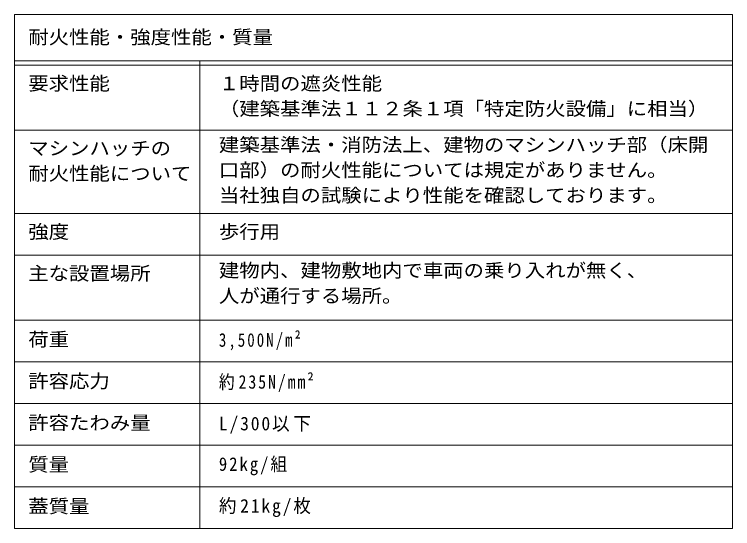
# Model space of a CAD drawing. Units: millimetres on the paper, enlarged 10 times. Extents: x -2342 to 2730, y -1962 to 1919.
# Drawn here: x 1180 to 2730, y 778 to 1888 of the extents above; entities that cross this region are included whole.
import ezdxf
from ezdxf.enums import TextEntityAlignment as Align

# ---------------------------------------------------------------- set-up
doc = ezdxf.new("R2010")
doc.units = ezdxf.units.MM
doc.header["$LTSCALE"] = 10
doc.layers.add('F-5_F-5ﾚｲﾔ', color=7, linetype='Continuous', lineweight=9)
doc.layers.add('F-F_F-Fﾚｲﾔ', color=2, linetype='Continuous', lineweight=9)
doc.styles.add('ＭＳ ゴシック', font='')
doc.styles.get('ＭＳ ゴシック').set_extended_font_data('MS Gothic')

msp = doc.modelspace()

# ---------------------------------------------------------------- linework, layer by layer
at = {"layer": 'F-5_F-5ﾚｲﾔ'}
for p, q in [((2729.89, 1888.32), (2729.89, 778.32)), ((1179.89, 1458.32), (2729.89, 1458.32)), ((1179.89, 1368.32), (2729.89, 1368.32))]:
    msp.add_line(p, q, dxfattribs=at)
at = {"layer": 'F-F_F-Fﾚｲﾔ', "color": 7}
for p, q in [((1179.89, 1888.32), (2729.89, 1888.32)), ((1179.89, 1888.32), (1179.89, 778.32)), ((1179.89, 1788.32), (2729.89, 1788.32)), ((1579.89, 1788.32), (1579.89, 778.32)), ((1179.89, 1778.32), (2729.89, 1778.32)), ((1179.89, 1638.32), (2729.89, 1638.32)), ((1179.89, 1458.32), (2729.89, 1458.32)), ((1179.89, 1368.32), (2729.89, 1368.32)), ((1179.89, 1228.32), (2729.89, 1228.32)), ((1179.89, 1138.32), (2729.89, 1138.32)), ((2729.89, 1048.32), (1179.89, 1048.32)), ((2729.89, 958.32), (1179.89, 958.32)), ((2729.89, 868.32), (1179.89, 868.32)), ((2729.89, 778.32), (1179.89, 778.32))]:
    msp.add_line(p, q, dxfattribs=at)

# ---------------------------------------------------------------- texts
at = {"layer": 'F-F_F-Fﾚｲﾔ', "style": 'ＭＳ ゴシック', "width": 1.1}
for s, p in [('耐火性能・強度性能・質量', (1209.89, 1815.75)), ('要求性能', (1209.89, 1715.82)), ('１時間の遮炎性能', (1621.23, 1715.82)), ('（建築基準法１１２条１項「特定防火設備」に相当）', (1621.23, 1661.34)), ('マシンハッチの', (1209.89, 1575.82)), ('建築基準法・消防法上、建物のマシンハッチ部（床開', (1621.23, 1583.36)), ('口部）の耐火性能については規定がありません。', (1621.23, 1528.88)), ('耐火性能について', (1209.89, 1521.34)), ('当社独自の試験により性能を確認しております。', (1621.23, 1474.39)), ('強度', (1209.89, 1395.82)), ('歩行用', (1621.23, 1395.82)), ('建物内、建物敷地内で車両の乗り入れが無く、', (1621.23, 1312.25)), ('主な設置場所', (1209.89, 1305.82)), ('人が通行する場所。', (1621.23, 1257.32)), ('荷重', (1209.89, 1163.32)), ('許容応力', (1209.89, 1073.32)), ('許容たわみ量', (1209.89, 983.32)), ('質量', (1209.89, 893.32)), ('蓋質量', (1209.89, 803.32))]:
    msp.add_text(s, height=29.33, dxfattribs=at).set_placement(p, align=Align.BOTTOM_LEFT)
at = {"layer": 'F-F_F-Fﾚｲﾔ', "char_height": 29.33, "attachment_point": 7, "style": 'ＭＳ ゴシック'}
for s, insert in [('\\T1.28;\\W0.8;3,500N/m²', (1621.23, 1163.32)), ('\\T1.25;\\W0.85;約235N/mm²', (1621.23, 1073.32)), ('\\T1.21;\\W0.95;L/300以下', (1621.23, 983.32)), ('\\T1.24;\\W0.9;92kg/組', (1621.23, 893.32)), ('\\T1.21;\\W0.95;約21kg/枚', (1621.23, 803.32))]:
    msp.add_mtext(s, dxfattribs=dict(at, insert=insert))

doc.saveas('drawing.dxf')
